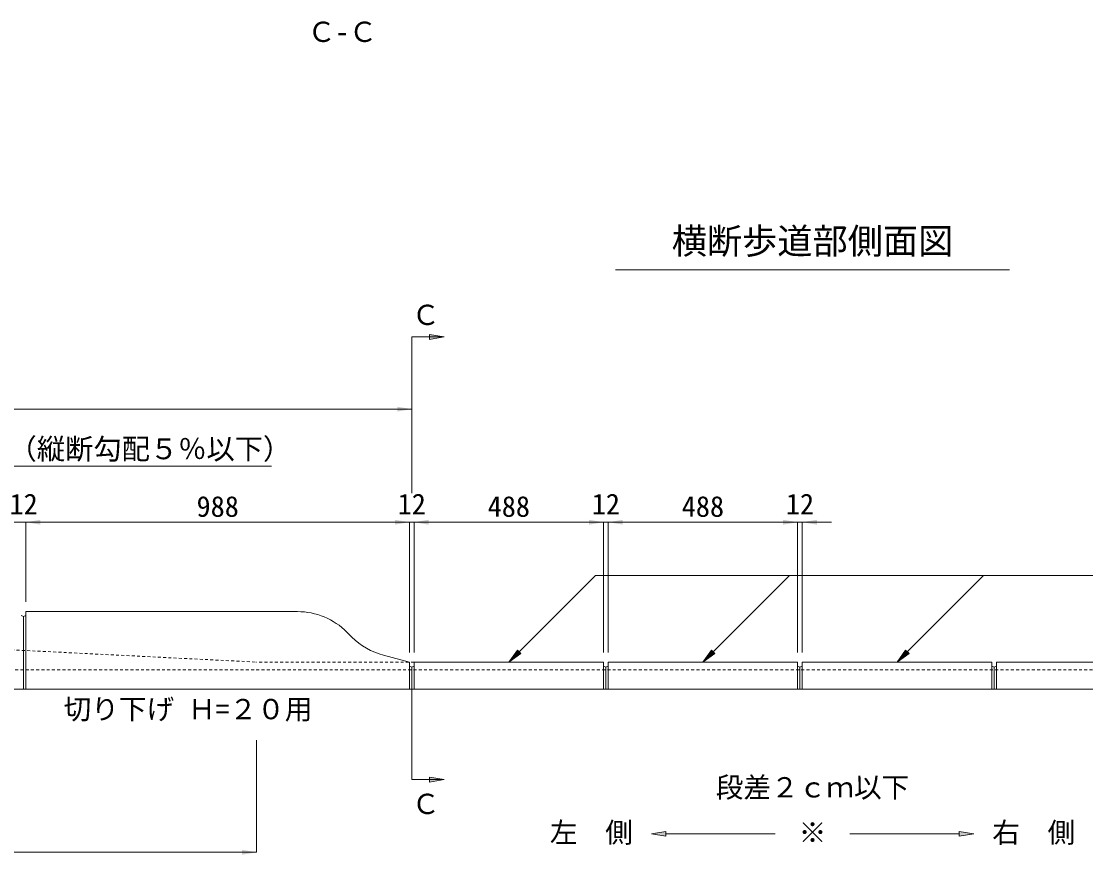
# Model space of a CAD drawing. Units: millimetres at full size, sheet at 1:20. Extents: x -237 to 17963, y -1745 to 5903.
# Drawn here: x 10850 to 13592, y -244 to 1902 of the extents above; entities that cross this region are included whole.
import ezdxf
from ezdxf.enums import TextEntityAlignment as Align

# ---------------------------------------------------------------- set-up
doc = ezdxf.new("R2010")
doc.units = ezdxf.units.MM
doc.header["$LTSCALE"] = 20
doc.linetypes.add('USER1', pattern=[1.25, 0.625, -0.625])
doc.linetypes.add('USER2', pattern=[0.675, 0.375, -0.3])
for name, color, linetype, lineweight in [('_0-0_', 7, 'USER1', 13), ('寸法線', 7, 'Continuous', 9), ('本体', 2, 'Continuous', 13)]:
    doc.layers.add(name, color=color, linetype=linetype, lineweight=lineweight)
doc.styles.add('ＭＳ ゴシック', font='')
doc.styles.get('ＭＳ ゴシック').set_extended_font_data('MS Gothic')

# ---------------------------------------------------------------- blocks, each defined once
blk = doc.blocks.new('filled_arrow')
at = {"color": 0, "linetype": 'Continuous', "lineweight": -2}
blk.add_solid([(7.5, 1.25), (0, 0), (7.5, -1.25)], dxfattribs=at)

msp = doc.modelspace()

# ---------------------------------------------------------------- hatches: boundary and pattern name
at = {"layer": '寸法線'}
for points in [[(11901.36, 1095.45), (11901.36, 1082.95), (11938.86, 1089.2)], [(12136.6, 273.92), (12105.66, 251.83), (12127.76, 282.76)], [(12636.6, 273.92), (12605.66, 251.83), (12627.76, 282.76)], [(13136.6, 273.92), (13105.66, 251.83), (13127.76, 282.76)], [(11901.36, -44.64), (11901.36, -57.14), (11938.86, -50.89)], [(12510.28, -196.62), (12472.78, -190.37), (12510.28, -184.12)], [(13265.75, -196.62), (13303.25, -190.37), (13265.75, -184.12)]]:
    msp.add_hatch(color=256, dxfattribs=at).paths.add_polyline_path(points)

# ---------------------------------------------------------------- linework, layer by layer
at = {"layer": '_0-0_', "color": 3, "linetype": 'Continuous'}
msp.add_line((12380.87, 1262.31), (13395.16, 1262.31), dxfattribs=at)
at = {"layer": '_0-0_', "color": 2, "linetype": 'Continuous'}
msp.add_line((11701.25, 316.23), (11688.38, 329.11), dxfattribs=at)
at = {"layer": '寸法線'}
for p, q in [((11855.66, 1089.2), (11938.86, 1089.2)), ((11855.66, 686.99), (11855.66, 1089.2)), ((8855.66, 903.22), (11855.66, 903.22)), ((11855.66, 711.99), (11855.66, 903.22)), ((10774.66, 611.99), (10936.66, 611.99)), ((10861.66, 406.83), (10861.66, 611.99)), ((10861.66, 611.99), (11849.66, 611.99)), ((10861.66, 406.83), (10861.66, 611.99)), ((11774.66, 611.99), (11936.66, 611.99)), ((11849.66, 276.83), (11849.66, 611.99)), ((11849.66, 276.83), (11849.66, 611.99)), ((11861.66, 276.83), (11861.66, 611.99)), ((11861.66, 611.99), (12349.66, 611.99)), ((11861.66, 276.83), (11861.66, 611.99)), ((12274.66, 611.99), (12436.66, 611.99)), ((12349.66, 276.82), (12349.66, 611.99)), ((12349.66, 276.82), (12349.66, 611.99)), ((12361.66, 276.83), (12361.66, 611.99)), ((12361.66, 611.99), (12849.66, 611.99)), ((12361.66, 276.83), (12361.66, 611.99)), ((12774.66, 611.99), (12936.66, 611.99)), ((12849.66, 276.82), (12849.66, 611.99)), ((12849.66, 276.82), (12849.66, 611.99)), ((12861.66, 276.83), (12861.66, 611.99)), ((12132.18, 278.34), (12328.74, 474.91)), ((12328.74, 474.91), (13828.74, 474.91)), ((12632.18, 278.34), (12828.74, 474.91)), ((13132.18, 278.34), (13328.74, 474.91)), ((11855.66, 181.83), (11855.66, -50.89)), ((11455.68, 51.15), (11455.68, -237.98)), ((11855.66, -50.89), (11938.86, -50.89)), ((12510.28, -190.37), (12791.94, -190.37)), ((13265.75, -190.37), (12984.09, -190.37)), ((8855.66, -237.98), (11455.68, -237.98))]:
    msp.add_line(p, q, dxfattribs=at)
at = {"layer": '寸法線', "lineweight": 13}
for points in [[(11901.36, 1095.45), (11901.36, 1082.95), (11938.86, 1089.2)], [(12136.6, 273.92), (12105.66, 251.83), (12127.76, 282.76)], [(12636.6, 273.92), (12605.66, 251.83), (12627.76, 282.76)], [(13136.6, 273.92), (13105.66, 251.83), (13127.76, 282.76)], [(11901.36, -44.64), (11901.36, -57.14), (11938.86, -50.89)], [(12510.28, -196.62), (12472.78, -190.37), (12510.28, -184.12)], [(13265.75, -196.62), (13303.25, -190.37), (13265.75, -184.12)]]:
    msp.add_lwpolyline(points, close=True, dxfattribs=at)
at = {"layer": '寸法線'}
msp.add_lwpolyline([(9926.78, 328.27), (10354.81, 756.31), (11494.53, 756.31)], dxfattribs=at)
at = {"layer": '本体', "color": 3, "linetype": 'USER2', "lineweight": 15}
for p, q in [((8855.66, 381.83), (11455.68, 251.83)), ((11861.66, 251.83), (11455.68, 251.83)), ((8147.69, 231.83), (17563.63, 231.83))]:
    msp.add_line(p, q, dxfattribs=at)
at = {"layer": '本体', "lineweight": 9}
for p, q in [((10849.7, 371.38), (10855.66, 368.83)), ((10861.61, 371.38), (10855.66, 368.83)), ((10855.66, 368.83), (10855.66, 181.83)), ((10861.66, 181.83), (10861.66, 381.83)), ((11849.66, 251.83), (11849.66, 181.83)), ((11861.66, 251.83), (11861.66, 181.83)), ((12349.66, 251.82), (12349.66, 181.83)), ((12361.66, 251.83), (12361.66, 181.83)), ((12849.66, 251.82), (12849.66, 181.83)), ((12861.66, 251.83), (12861.66, 181.83)), ((13349.66, 251.82), (13349.66, 181.83)), ((13361.66, 251.83), (13361.66, 181.83)), ((11849.7, 241.38), (11855.66, 238.83)), ((11861.61, 241.38), (11855.66, 238.83)), ((11855.66, 238.83), (11855.66, 181.83)), ((12349.7, 241.38), (12355.66, 238.83)), ((12361.62, 241.38), (12355.66, 238.83)), ((12355.66, 238.83), (12355.66, 181.83)), ((12849.7, 241.38), (12855.66, 238.83)), ((12861.61, 241.38), (12855.66, 238.83)), ((12855.66, 238.83), (12855.66, 181.83)), ((13349.7, 241.38), (13355.66, 238.83)), ((13361.61, 241.38), (13355.66, 238.83)), ((13355.66, 238.83), (13355.66, 181.83))]:
    msp.add_line(p, q, dxfattribs=at)
at = {"layer": '本体'}
for p, q in [((10861.66, 381.83), (11561.1, 381.83)), ((11782.72, 269.44), (11849.66, 251.83)), ((11861.66, 251.83), (12349.66, 251.83)), ((12361.66, 251.83), (12849.66, 251.83)), ((12861.66, 251.83), (13349.66, 251.83)), ((13361.66, 251.83), (13849.66, 251.83)), ((9855.66, 181.83), (10855.66, 181.83)), ((11855.66, 181.83), (10855.66, 181.83)), ((11855.66, 181.83), (12355.66, 181.83)), ((12355.66, 181.83), (12855.66, 181.83)), ((12855.66, 181.83), (13355.66, 181.83)), ((13355.66, 181.83), (13855.66, 181.83))]:
    msp.add_line(p, q, dxfattribs=at)
for centre, start, end in [((11561.1, 201.83), 45.00017, 90), ((11828.53, 443.52), 225.00101, 255.25592)]:
    msp.add_arc(centre, 180, start, end, dxfattribs=at)

# ---------------------------------------------------------------- block references
at = {"layer": '寸法線', "xscale": 5, "yscale": 5, "rotation": 180}
for p in [(11855.66, 903.22), (11849.66, 611.99), (11849.66, 611.99), (12349.66, 611.99), (12349.66, 611.99), (12849.66, 611.99), (12849.66, 611.99), (11455.68, -237.98)]:
    msp.add_blockref('filled_arrow', p, dxfattribs=at)
at = {"layer": '寸法線', "xscale": 5, "yscale": 5}
for p in [(10861.66, 611.99), (10861.66, 611.99), (11861.66, 611.99), (11861.66, 611.99), (12361.66, 611.99), (12361.66, 611.99), (12861.66, 611.99)]:
    msp.add_blockref('filled_arrow', p, dxfattribs=at)

# ---------------------------------------------------------------- texts
at = {"layer": '_0-0_', "style": 'ＭＳ ゴシック'}
for s, p in [('Ｃ-Ｃ', (11587.42, 1833.1)), ('Ｃ', (11855.94, 1104.19)), ('切り下げ Ｈ=２０用', (10958.71, 88.94)), ('Ｃ', (11855.94, -155.14))]:
    msp.add_text(s, height=52.22, dxfattribs=at).set_placement(p, align=Align.BOTTOM_LEFT)
for s, height, p in [('横断歩道部側面図', 66.46, (12888.01, 1282.87)), ('段差２ｃｍ以下', 52.22, (12888.01, -112.45)), ('左\u3000側\u3000\u3000\u3000\u3000\u3000\u3000※\u3000\u3000\u3000\u3000\u3000\u3000右\u3000側', 52.22, (12888.01, -228.77))]:
    msp.add_text(s, height=height, dxfattribs=at).set_placement(p, align=Align.BOTTOM_CENTER)
at = {"layer": '寸法線', "style": 'ＭＳ ゴシック'}
msp.add_text('歩道部舗装面（縦断勾配５％以下）', height=53.4, dxfattribs=at).set_placement((10379.81, 827.52), align=Align.TOP_LEFT)
for s, p in [('12', (10855.66, 658.86)), ('988', (11355.66, 652.61)), ('12', (11855.66, 658.86)), ('488', (12105.66, 652.61)), ('12', (12355.66, 658.86)), ('488', (12605.66, 652.61)), ('12', (12855.66, 658.86))]:
    msp.add_text(s, height=53.4, dxfattribs=at).set_placement(p, align=Align.MIDDLE_CENTER)

doc.saveas('drawing.dxf')
